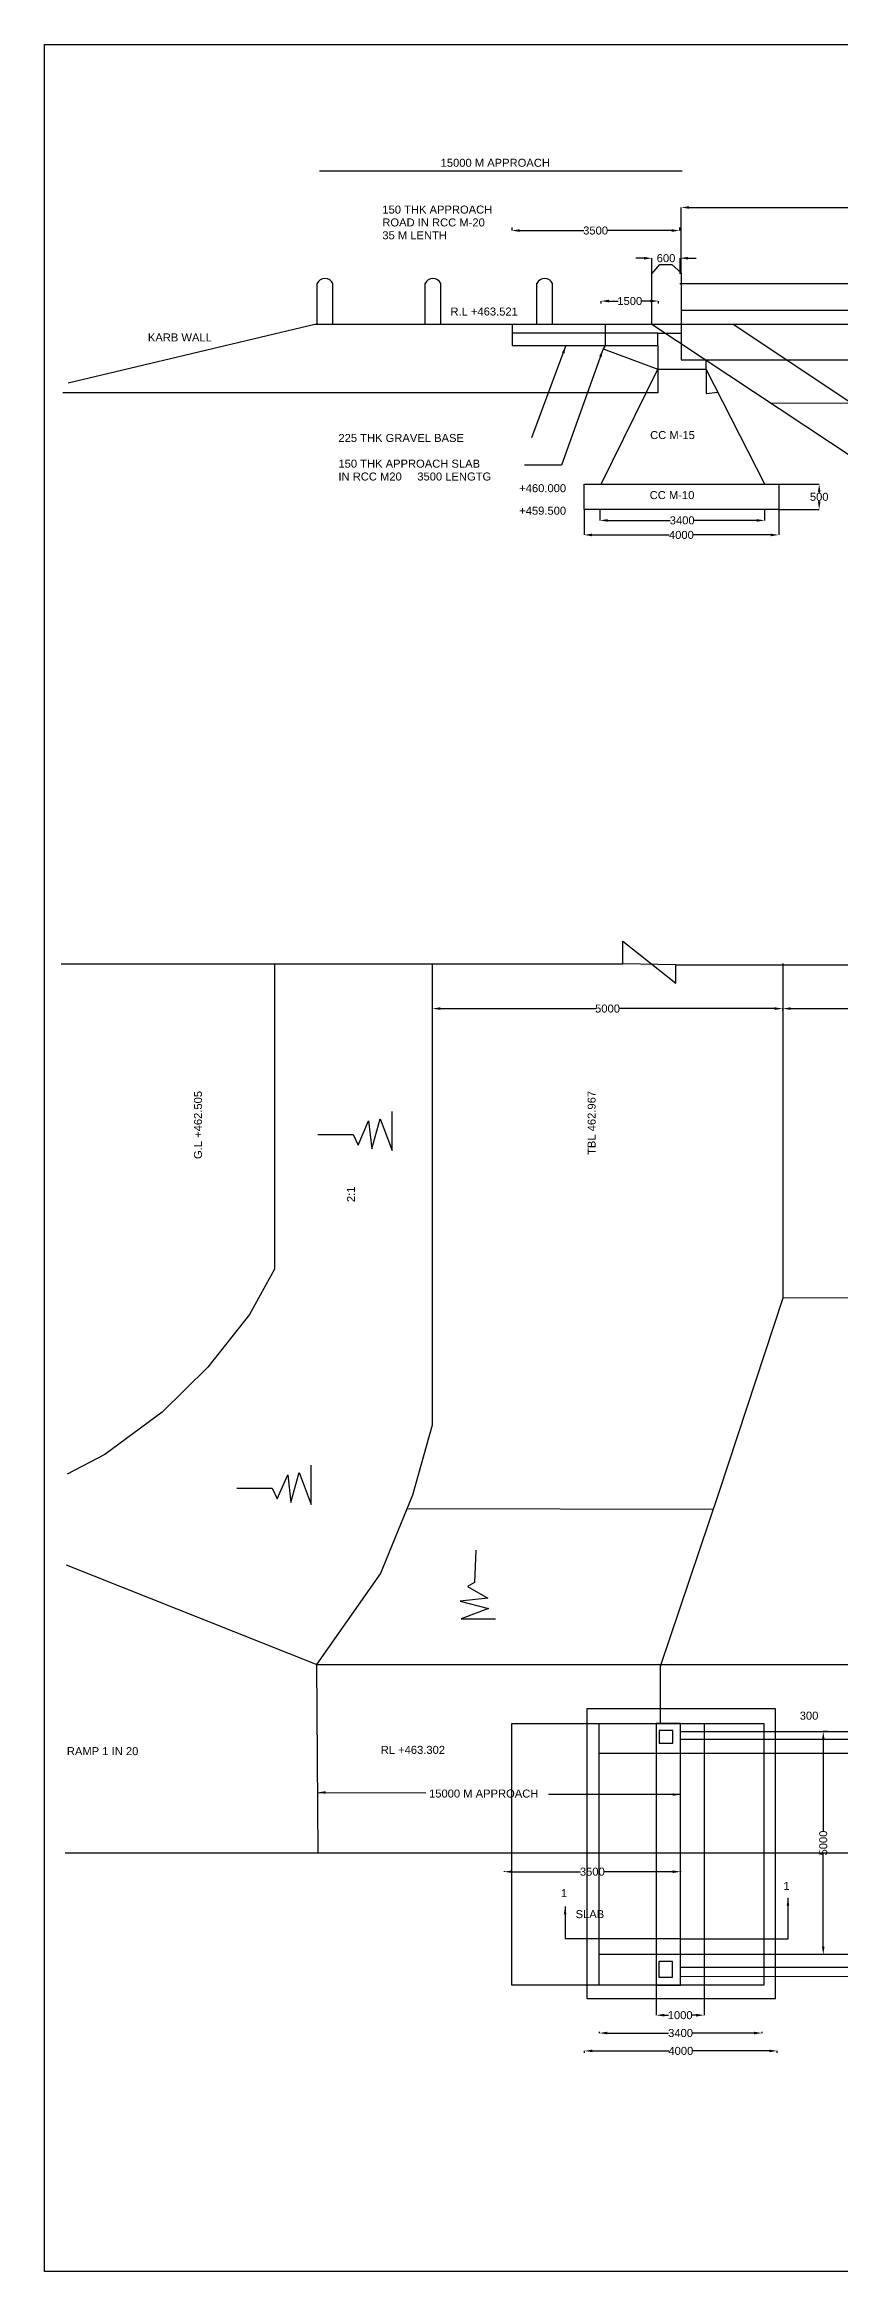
# Model space of a CAD drawing. Header units: inches. Extents: x -78138 to 96486, y -59190 to 52136.
# Drawn here: x -78138 to -38397, y -59190 to 52136 of the extents above; entities that cross this region are included whole.
import ezdxf

# ---------------------------------------------------------------- set-up
doc = ezdxf.new("R2010")
doc.units = ezdxf.units.IN
doc.header["$MEASUREMENT"] = 0
for name, color, linetype in [('DIM', 7, 'Continuous'), ('DRAWING', 7, 'Continuous'), ('TEXT', 7, 'Continuous')]:
    doc.layers.add(name, color=color, linetype=linetype)
doc.styles.get("Standard").update_dxf_attribs({"font": 'arial.ttf'})
doc.dimstyles.get("Standard").update_dxf_attribs({"dimtxt": 400, "dimasz": 400, "dimexe": 0.18, "dimexo": 0.0625, "dimgap": 0.09, "dimtad": 0, "dimtih": 1, "dimtoh": 1, "dimdec": 4, "dimzin": 0, "dimdsep": 46, "dimtxsty": 'Standard', "dimcen": 0.09, "dimadec": 0, "dimazin": 0, "dimtfac": 1, "dimtdec": 4, "dimtofl": 0, "dimtmove": 0, "dimatfit": 3, "dimfxl": 0, "dimtolj": 1, "dimtzin": 0, "dimarcsym": 0})

# ---------------------------------------------------------------- blocks, each defined once
blk = doc.blocks.new('*D1')
at = {"layer": 'Defpoints', "color": 0, "transparency": 16777216}
for p in [(-54784, 42984), (-46393, 42984), (-46393, 42837)]:
    blk.add_point(p, dxfattribs=at)
at = {"layer": 'DIM', "color": 0, "lineweight": -2, "transparency": 16777216}
for p, q in [((-54784, 42984), (-54784, 42837)), ((-54384, 42837), (-51185, 42837)), ((-46793, 42837), (-49992, 42837)), ((-46393, 42984), (-46393, 42837))]:
    blk.add_line(p, q, dxfattribs=at)
at = {"layer": 'DIM', "color": 0, "transparency": 16777216}
for points in [[(-54384, 42904), (-54384, 42770), (-54784, 42837)], [(-46793, 42904), (-46793, 42770), (-46393, 42837)]]:
    blk.add_solid(points, dxfattribs=at)
at = {"layer": 'DIM', "color": 0, "transparency": 16777216, "insert": (-50589, 42837), "char_height": 400, "attachment_point": 5}
blk.add_mtext('\\A1;3500', dxfattribs=at)
blk = doc.blocks.new('*D2')
at = {"layer": 'Defpoints', "color": 0, "transparency": 16777216}
for p in [(-46364, 41455), (-47770, 40668), (-46364, 40668)]:
    blk.add_point(p, dxfattribs=at)
at = {"layer": 'DIM', "color": 0, "lineweight": -2, "transparency": 16777216}
for p, q in [((-48170, 41455), (-48570, 41455)), ((-47770, 40668), (-47770, 41455)), ((-46364, 40668), (-46364, 41455)), ((-45964, 41455), (-45564, 41455))]:
    blk.add_line(p, q, dxfattribs=at)
at = {"layer": 'DIM', "color": 0, "transparency": 16777216}
for points in [[(-48170, 41522), (-48170, 41388), (-47770, 41455)], [(-45964, 41522), (-45964, 41388), (-46364, 41455)]]:
    blk.add_solid(points, dxfattribs=at)
at = {"layer": 'DIM', "color": 0, "transparency": 16777216, "insert": (-47067, 41455), "char_height": 400, "attachment_point": 5}
blk.add_mtext('\\A1;600', dxfattribs=at)
blk = doc.blocks.new('*D3')
at = {"layer": 'Defpoints', "color": 0, "transparency": 16777216}
for p in [(-50318, 39197), (-47444, 39313), (-47444, 39197)]:
    blk.add_point(p, dxfattribs=at)
at = {"layer": 'DIM', "color": 0, "lineweight": -2, "transparency": 16777216}
for p, q in [((-50318, 39197), (-50318, 39314)), ((-49918, 39313), (-49459, 39313)), ((-47844, 39313), (-48303, 39313)), ((-47444, 39197), (-47444, 39314))]:
    blk.add_line(p, q, dxfattribs=at)
at = {"layer": 'DIM', "color": 0, "transparency": 16777216}
for points in [[(-49918, 39380), (-49918, 39247), (-50318, 39313)], [(-47844, 39380), (-47844, 39247), (-47444, 39313)]]:
    blk.add_solid(points, dxfattribs=at)
at = {"layer": 'DIM', "color": 0, "transparency": 16777216, "insert": (-48881, 39313), "char_height": 400, "attachment_point": 5}
blk.add_mtext('\\A1;1500', dxfattribs=at)
blk = doc.blocks.new('*D8')
at = {"layer": 'Defpoints', "color": 0, "transparency": 16777216}
for p in [(-50379, 28891), (-42142, 28891), (-42142, 28347)]:
    blk.add_point(p, dxfattribs=at)
at = {"layer": 'DIM', "color": 0, "lineweight": -2, "transparency": 16777216}
for p, q in [((-50379, 28891), (-50379, 28346)), ((-49979, 28347), (-46857, 28347)), ((-42542, 28347), (-45664, 28347)), ((-42142, 28891), (-42142, 28346))]:
    blk.add_line(p, q, dxfattribs=at)
at = {"layer": 'DIM', "color": 0, "transparency": 16777216}
for points in [[(-49979, 28413), (-49979, 28280), (-50379, 28347)], [(-42542, 28413), (-42542, 28280), (-42142, 28347)]]:
    blk.add_solid(points, dxfattribs=at)
at = {"layer": 'DIM', "color": 0, "transparency": 16777216, "insert": (-46260, 28347), "char_height": 400, "attachment_point": 5}
blk.add_mtext('\\A1;3400', dxfattribs=at)
blk = doc.blocks.new('*D9')
at = {"layer": 'Defpoints', "color": 0, "transparency": 16777216}
for p in [(-51168, 28891), (-41431, 28891), (-51168, 27620)]:
    blk.add_point(p, dxfattribs=at)
at = {"layer": 'DIM', "color": 0, "lineweight": -2, "transparency": 16777216}
for p, q in [((-51168, 28891), (-51168, 27620)), ((-41431, 28891), (-41431, 27620)), ((-50768, 27620), (-46904, 27620)), ((-41831, 27620), (-45695, 27620))]:
    blk.add_line(p, q, dxfattribs=at)
at = {"layer": 'DIM', "color": 0, "transparency": 16777216}
for points in [[(-50768, 27687), (-50768, 27554), (-51168, 27620)], [(-41831, 27687), (-41831, 27554), (-41431, 27620)]]:
    blk.add_solid(points, dxfattribs=at)
at = {"layer": 'DIM', "color": 0, "transparency": 16777216, "insert": (-46300, 27620), "char_height": 400, "attachment_point": 5}
blk.add_mtext('\\A1;4000', dxfattribs=at)
blk = doc.blocks.new('*D19')
at = {"layer": 'Defpoints', "color": 0, "transparency": 16777216}
for p in [(-55163, -39186), (-46341, -39186), (-46341, -39206)]:
    blk.add_point(p, dxfattribs=at)
at = {"layer": 'DIM', "color": 0, "lineweight": -2, "transparency": 16777216}
for p, q in [((-55163, -39186), (-55163, -39206)), ((-54763, -39206), (-51348, -39206)), ((-46741, -39206), (-50155, -39206)), ((-46341, -39186), (-46341, -39206))]:
    blk.add_line(p, q, dxfattribs=at)
at = {"layer": 'DIM', "color": 0, "transparency": 16777216}
for points in [[(-54763, -39140), (-54763, -39273), (-55163, -39206)], [(-46741, -39140), (-46741, -39273), (-46341, -39206)]]:
    blk.add_solid(points, dxfattribs=at)
at = {"layer": 'DIM', "color": 0, "transparency": 16777216, "insert": (-50752, -39206), "char_height": 400, "attachment_point": 5}
blk.add_mtext('\\A1;3500', dxfattribs=at)
blk = doc.blocks.new('*D20')
at = {"layer": 'Defpoints', "color": 0, "transparency": 16777216}
for p in [(-38994, -32200), (-39206, -43346), (-39206, -43346)]:
    blk.add_point(p, dxfattribs=at)
at = {"layer": 'DIM', "color": 0, "lineweight": -2, "transparency": 16777216}
for p, q in [((-38994, -32200), (-39207, -32200)), ((-39206, -32600), (-39206, -37176)), ((-39206, -42946), (-39206, -38369)), ((-39206, -43346), (-39207, -43346))]:
    blk.add_line(p, q, dxfattribs=at)
at = {"layer": 'DIM', "color": 0, "transparency": 16777216}
for points in [[(-39273, -32600), (-39140, -32600), (-39206, -32200)], [(-39273, -42946), (-39140, -42946), (-39206, -43346)]]:
    blk.add_solid(points, dxfattribs=at)
at = {"layer": 'DIM', "color": 0, "transparency": 16777216, "insert": (-39206, -37773), "char_height": 400, "attachment_point": 5, "rotation": 90}
blk.add_mtext('\\A1;5000', dxfattribs=at)
blk = doc.blocks.new('*D21')
at = {"layer": 'Defpoints', "color": 0, "transparency": 16777216}
for p in [(-47559, -44884), (-45162, -44884), (-45162, -46379)]:
    blk.add_point(p, dxfattribs=at)
at = {"layer": 'DIM', "color": 0, "lineweight": -2, "transparency": 16777216}
for p, q in [((-47559, -44884), (-47559, -46379)), ((-45162, -44884), (-45162, -46379)), ((-47159, -46379), (-46939, -46379)), ((-45562, -46379), (-45783, -46379))]:
    blk.add_line(p, q, dxfattribs=at)
at = {"layer": 'DIM', "color": 0, "transparency": 16777216}
for points in [[(-47159, -46312), (-47159, -46445), (-47559, -46379)], [(-45562, -46312), (-45562, -46445), (-45162, -46379)]]:
    blk.add_solid(points, dxfattribs=at)
at = {"layer": 'DIM', "color": 0, "transparency": 16777216, "insert": (-46361, -46379), "char_height": 400, "attachment_point": 5}
blk.add_mtext('\\A1;1000', dxfattribs=at)
blk = doc.blocks.new('*D22')
at = {"layer": 'Defpoints', "color": 0, "transparency": 16777216}
for p in [(-50406, -47216), (-50406, -47272), (-42275, -47216)]:
    blk.add_point(p, dxfattribs=at)
at = {"layer": 'DIM', "color": 0, "lineweight": -2, "transparency": 16777216}
for p, q in [((-50406, -47216), (-50406, -47272)), ((-50006, -47272), (-46937, -47272)), ((-42675, -47272), (-45744, -47272)), ((-42275, -47216), (-42275, -47272))]:
    blk.add_line(p, q, dxfattribs=at)
at = {"layer": 'DIM', "color": 0, "transparency": 16777216}
for points in [[(-50006, -47205), (-50006, -47338), (-50406, -47272)], [(-42675, -47205), (-42675, -47338), (-42275, -47272)]]:
    blk.add_solid(points, dxfattribs=at)
at = {"layer": 'DIM', "color": 0, "transparency": 16777216, "insert": (-46341, -47272), "char_height": 400, "attachment_point": 5}
blk.add_mtext('\\A1;3400', dxfattribs=at)
blk = doc.blocks.new('*D23')
at = {"layer": 'Defpoints', "color": 0, "transparency": 16777216}
for p in [(-51146, -48165), (-51146, -48263), (-41507, -48263)]:
    blk.add_point(p, dxfattribs=at)
at = {"layer": 'DIM', "color": 0, "lineweight": -2, "transparency": 16777216}
for p, q in [((-51146, -48263), (-51146, -48165)), ((-50746, -48165), (-46931, -48165)), ((-41907, -48165), (-45722, -48165)), ((-41507, -48263), (-41507, -48165))]:
    blk.add_line(p, q, dxfattribs=at)
at = {"layer": 'DIM', "color": 0, "transparency": 16777216}
for points in [[(-50746, -48098), (-50746, -48232), (-51146, -48165)], [(-41907, -48098), (-41907, -48232), (-41507, -48165)]]:
    blk.add_solid(points, dxfattribs=at)
at = {"layer": 'DIM', "color": 0, "transparency": 16777216, "insert": (-46327, -48165), "char_height": 400, "attachment_point": 5}
blk.add_mtext('\\A1;4000', dxfattribs=at)
blk = doc.blocks.new('*D38')
at = {"layer": 'Defpoints', "color": 0, "transparency": 16777216}
for p in [(-19916, 43991), (-46312, 40728), (-19916, 40728)]:
    blk.add_point(p, dxfattribs=at)
at = {"layer": 'DIM', "color": 0, "lineweight": -2, "transparency": 16777216}
for p, q in [((-46312, 40728), (-46312, 43991)), ((-45912, 43991), (-33847, 43991)), ((-20316, 43991), (-32381, 43991)), ((-19916, 40728), (-19916, 43991))]:
    blk.add_line(p, q, dxfattribs=at)
at = {"layer": 'DIM', "color": 0, "transparency": 16777216}
for points in [[(-45912, 44058), (-45912, 43924), (-46312, 43991)], [(-20316, 44058), (-20316, 43924), (-19916, 43991)]]:
    blk.add_solid(points, dxfattribs=at)
at = {"layer": 'DIM', "color": 0, "transparency": 16777216, "insert": (-33114, 43991), "char_height": 400, "attachment_point": 5}
blk.add_mtext('\\A1;11000', dxfattribs=at)
blk = doc.blocks.new('*D41')
at = {"layer": 'Defpoints', "color": 0, "transparency": 16777216}
for p in [(-41431, 30160), (-41431, 28891), (-39410, 28891)]:
    blk.add_point(p, dxfattribs=at)
at = {"layer": 'DIM', "color": 0, "lineweight": -2, "transparency": 16777216}
for p, q in [((-41431, 30160), (-39410, 30160)), ((-39410, 29760), (-39410, 29730)), ((-39410, 29291), (-39410, 29321)), ((-41431, 28891), (-39410, 28891))]:
    blk.add_line(p, q, dxfattribs=at)
at = {"layer": 'DIM', "color": 0, "transparency": 16777216}
for points in [[(-39477, 29760), (-39344, 29760), (-39410, 30160)], [(-39477, 29291), (-39344, 29291), (-39410, 28891)]]:
    blk.add_solid(points, dxfattribs=at)
at = {"layer": 'DIM', "color": 0, "transparency": 16777216, "insert": (-39410, 29525), "char_height": 400, "attachment_point": 5}
blk.add_mtext('\\A1;500', dxfattribs=at)
blk = doc.blocks.new('*D42')
at = {"layer": 'Defpoints', "color": 0, "transparency": 16777216}
for p in [(-58748, 3844), (-41235, 3942), (-41235, 3844)]:
    blk.add_point(p, dxfattribs=at)
at = {"layer": 'DIM', "color": 0, "lineweight": -2, "transparency": 16777216}
for p, q in [((-58748, 3844), (-58748, 3943)), ((-58348, 3942), (-50588, 3942)), ((-41635, 3942), (-49395, 3942)), ((-41235, 3844), (-41235, 3943))]:
    blk.add_line(p, q, dxfattribs=at)
at = {"layer": 'DIM', "color": 0, "transparency": 16777216}
for points in [[(-58348, 4009), (-58348, 3876), (-58748, 3942)], [(-41635, 4009), (-41635, 3876), (-41235, 3942)]]:
    blk.add_solid(points, dxfattribs=at)
at = {"layer": 'DIM', "color": 0, "transparency": 16777216, "insert": (-49992, 3942), "char_height": 400, "attachment_point": 5}
blk.add_mtext('\\A1;5000', dxfattribs=at)
blk = doc.blocks.new('*D43')
at = {"layer": 'Defpoints', "color": 0, "transparency": 16777216}
for p in [(-41235, 3943), (-24721, 3943), (-24721, 3943)]:
    blk.add_point(p, dxfattribs=at)
at = {"layer": 'DIM', "color": 0, "lineweight": -2, "transparency": 16777216}
for p, q in [((-41235, 3943), (-41235, 3943)), ((-40835, 3943), (-33576, 3943)), ((-25121, 3943), (-32380, 3943)), ((-24721, 3943), (-24721, 3943))]:
    blk.add_line(p, q, dxfattribs=at)
at = {"layer": 'DIM', "color": 0, "transparency": 16777216}
for points in [[(-40835, 4009), (-40835, 3876), (-41235, 3943)], [(-25121, 4009), (-25121, 3876), (-24721, 3943)]]:
    blk.add_solid(points, dxfattribs=at)
at = {"layer": 'DIM', "color": 0, "transparency": 16777216, "insert": (-32978, 3943), "char_height": 400, "attachment_point": 5}
blk.add_mtext('\\A1;6000', dxfattribs=at)

msp = doc.modelspace()

# ---------------------------------------------------------------- linework, layer by layer
at = {"layer": 'DIM'}
msp.add_lwpolyline([(96116.94438, -59189.93795), (-78138.09425, -59189.93795), (-78138.09425, 52136.46224), (96116.94438, 52136.46224)], close=True, dxfattribs=at)
msp.add_lwpolyline([(-64393.38528, 45820.7786), (-46252.62787, 45820.7786)], dxfattribs=at)
at = {"layer": 'DRAWING'}
for points in [[(-76961.23408, 35224.54273), (-64619.43172, 38153.31391), (51098.6067, 38153.31391), (69481.23357, 34752.74672), (34580.53764, 34752.74672), (34086.23642, 35937.85137), (34086.23642, 37785.47239), (32850.07339, 37785.47239), (32850.07339, 40815.88819), (33295.81442, 41218.10866), (33922.92445, 41218.10866), (34319.15721, 40809.85748), (34319.15721, 38153.31391)], [(-64513.57642, 38153.31391), (-64513.57642, 40203.28873)], [(-63723.558, 38153.31391), (-63723.558, 40188.94125)], [(-59116.75594, 38153.31391), (-59116.75594, 40203.28873)], [(-58326.73752, 38153.31391), (-58326.73752, 40188.94125)], [(-53525.45554, 38153.31391), (-53525.45554, 40203.28873)], [(-52735.43712, 38153.31391), (-52735.43712, 40188.94125)], [(-47769.80327, 38153.31391), (-47769.80327, 40668.23697), (-47384.11548, 41138.27846), (-46782.19305, 41138.27846), (-46312.40041, 40727.67419), (-46312.40041, 36374.45602), (32856.27651, 36374.45602), (32850.07339, 37785.47239)], [(-46369.04922, 40185.60223), (32839.65726, 40185.60223)], [(-54762.04991, 38153.31391), (-54762.04991, 37084.74829), (-47484.31144, 37084.74829), (-47484.31144, 37713.101), (-54762.04991, 37713.101)], [(-50103.12166, 38153.31391), (-50103.12166, 37084.74829), (-49965.40515, 37084.74829)], [(-47769.80327, 38153.31391), (-28632.66704, 25479.41518), (15162.50978, 25479.41518), (34319.15721, 38153.31391)], [(32850.07339, 38838.58622), (-46312.40041, 38838.58622)], [(-24715.84617, 25479.41518), (-43729.25015, 38153.31391)], [(-47484.31144, 37084.74829), (-47484.31144, 34720.08283), (-77215.25048, 34720.08283)], [(-50103.12166, 37084.74829), (-50209.74567, 36918.57554), (-47484.31144, 35902.41556), (-45063.56563, 35902.41556), (-45063.56563, 36374.45602)], [(-47484.31144, 37713.101), (-46312.40041, 37713.101)], [(-50312.4905, 30160.02518), (-47484.31144, 35902.41556)], [(-42122.28967, 30160.02518), (-45063.56563, 35902.41556)], [(-45063.56563, 35902.41556), (-45063.56563, 34699.0608), (-44477.27385, 34757.77074)], [(-77302.2615, 6187.55832), (-49234.89189, 6187.55832), (-49234.89189, 7318.73333), (-46568.96425, 5206.38675), (-46568.96425, 6126.25227), (-9612.55955, 6126.25227), (-9612.55955, 7693.95474), (-5045.37849, 4800.13729), (-5045.37849, 6178.95604), (26463.8846, 6178.95604), (26463.8846, 7640.8291), (31117.38626, 4813.32709), (31117.38626, 6141.39621), (61852.09355, 6141.39621)], [(-77055.45468, -23857.1998), (-64529.04046, -28854.43137), (-28639.06662, -28854.43137), (-26397.70254, -18523.03927), (-24720.97166, -10510.92115), (-24720.97166, 6203.84573)], [(-66648.90869, 6190.22245), (-66648.90869, -9089.71076), (-67896.40746, -11345.82435), (-69971.22811, -13980.12061), (-72256.19842, -16225.79152), (-75124.51737, -18348.55264), (-77015.00019, -19338.30648)], [(-64465.01837, -38259.09393), (-64529.04046, -28854.43137), (-61345.75007, -24313.76714), (-59730.92162, -20360.77439), (-58748.28244, -16868.40379), (-58748.28244, 6187.55832)], [(-46568.96425, 6126.25227), (-49234.89189, 6187.55832)], [(-41234.76509, 6195.69346), (-41234.76509, -10539.30131), (-44422.32329, -20247.74643), (-47356.80037, -28947.56858), (-47356.80037, -31741.16836), (-47356.80037, -31741.16836)], [(-64475.61742, -2346.39457), (-62712.57093, -2346.39457), (-62454.50737, -2886.85824), (-61933.77222, -1676.25169), (-61777.09116, -3066.37805), (-61362.34583, -1565.77818), (-60760.37572, -3159.07308), (-60760.37572, -1200.27931)], [(27775.92207, -10518.691), (-24720.97166, -10518.691), (-41234.76509, -10539.30131)], [(-68521.46118, -20031.28712), (-66758.41468, -20031.28712), (-66500.35113, -20571.75079), (-65979.61598, -19361.14424), (-65822.93492, -20751.2706), (-65408.18958, -19250.67074), (-64806.21947, -20843.96564), (-64806.21947, -18885.17186)], [(-60010.02243, -21043.99462), (-44702.30233, -21077.79817)], [(-56580.11525, -23137.07415), (-56645.68545, -24746.40171), (-56992.26971, -24942.88932), (-55971.95909, -25537.30787), (-57358.29684, -25677.65637), (-55943.85747, -26042.5619), (-57311.46128, -26566.52925), (-55597.27321, -26566.52925)], [(-46340.92838, -32199.51372), (32803.41222, -32199.51372)], [(-50403.62271, -33273.33014), (36866.10655, -33273.33014)], [(32803.41222, -32591.14992), (-46340.92838, -32591.14992)], [(-77099.30078, -38259.09393), (72793.30769, -38259.09393)], [(36866.10655, -43346.06306), (-50403.62271, -43346.06306)], [(-46340.92838, -43970.78109), (32803.41222, -43970.78109)], [(32803.41222, -44368.86784), (-46340.92838, -44459.49035)]]:
    msp.add_lwpolyline(points, dxfattribs=at)
at = {"layer": 'DRAWING', "ltscale": 10}
msp.add_lwpolyline([(-41804.45866, 34202.66149), (-11023.26353, 34298.06939), (28449.23969, 34269.81914)], dxfattribs=at)
at = {"layer": 'DRAWING'}
for points in [[(-51167.76595, 30160.02518), (-41431.37819, 30160.02518), (-41431.37819, 28890.83242), (-51167.76595, 28890.83242)], [(-51032.47588, -45538.63589), (-41600.94524, -45538.63589), (-41600.94524, -31062.10113), (-51032.47588, -31062.10113)], [(-54771.27523, -31803.51343), (-42170.71605, -31803.51343), (-42170.71605, -44884.10583), (-54771.27523, -44884.10583)], [(-50403.62271, -31803.51343), (-45161.97931, -31803.51343), (-45161.97931, -44884.10583), (-50403.62271, -44884.10583)], [(-47559.48065, -44884.10583), (-46340.92838, -44884.10583), (-46340.92838, -31803.51343), (-47559.48065, -31803.51343)], [(-47407.47667, -32785.79742), (-46731.93955, -32785.79742), (-46731.93955, -32148.09908), (-47407.47667, -32148.09908)], [(-47434.17467, -44479.62337), (-46752.18957, -44479.62337), (-46752.18957, -43701.09256), (-47434.17467, -43701.09256)]]:
    msp.add_lwpolyline(points, close=True, dxfattribs=at)
for centre in [(-64118.56721, 40014.58302), (-58721.74673, 40014.58302), (-53130.44633, 40014.58302)]:
    msp.add_arc(centre, 431.77896, 23.8168041584, 156.1831958416, dxfattribs=at)

# ---------------------------------------------------------------- texts
at = {"layer": 'TEXT'}
for s, p in [('15000 M APPROACH ', (-58335.91687, 46025.96556)), ('150 THK APPROACH ', (-61249.77921, 43686.03109)), ('ROAD IN RCC M-20', (-61249.77921, 43043.46628)), ('35 M LENTH', (-61249.77921, 42400.90148)), ('R.L +463.521', (-57846.48035, 38588.56241)), ('KARB WALL ', (-72971.58075, 37294.80811)), ('225 THK GRAVEL BASE ', (-63445.23019, 32269.4288)), ('CC M-15', (-47861.41593, 32413.32)), ('150 THK APPROACH SLAB', (-63445.23019, 30984.29919)), ('IN RCC M20     3500 LENGTG', (-63445.23019, 30341.73438)), ('+460.000', (-54408.01763, 29758.79295)), ('+459.500', (-54408.01763, 28632.1164)), ('CC M-10', (-47883.81853, 29413.4886)), ('300', (-40384.04124, -31605.42079)), ('RAMP 1 IN 20', (-77021.09371, -33379.14765)), ('RL +463.302', (-61331.6505, -33314.28324)), ('15000 M APPROACH ', (-58915.14119, -35499.73035)), ('1', (-41200.59416, -40117.98542)), ('1', (-52324.56171, -40478.35507)), ('SLAB', (-51588.48593, -41525.66742))]:
    msp.add_text(s, height=400, dxfattribs=at).set_placement(p)
for s, p in [('G.L +462.505', (-70267.29004, -3576.89282)), ('TBL 462.967', (-50587.37403, -3374.17162)), ('2:1', (-62621.03869, -5731.88295))]:
    msp.add_text(s, height=400, rotation=90, dxfattribs=at).set_placement(p)

# ---------------------------------------------------------------- dimensions: what is measured, and where the dimension line sits
at = {"layer": 'DIM'}
for base, p1, p2, text, picture, middle in [((-19915.5557, 43991.16285), (-46312.40041, 40727.67419), (-19915.5557, 40727.67419), '11000', '*D38', (-33113.97805, 43991.16285)), ((-46393.12147, 42837.03109), (-54784.21816, 42984.07677), (-46393.12147, 42984.07677), '3500', '*D1', (-50588.66982, 42837.03109)), ((-46364.34923, 41454.98388), (-47769.80327, 40668.23697), (-46364.34923, 40668.23697), '600', '*D2', (-47067.07625, 41454.98388)), ((-47443.65125, 39313.44937), (-50318.32208, 39196.79776), (-47443.65125, 39196.79776), '1500', '*D3', (-48880.98666, 39313.44937)), ((-51167.76595, 27620.31166), (-41431.37819, 28890.83242), (-51167.76595, 28890.83242), '4000', '*D9', (-46299.57207, 27620.31166)), ((-42141.73966, 28346.6392), (-50378.72978, 28890.83242), (-42141.73966, 28890.83242), '3400', '*D8', (-46260.23472, 28346.6392)), ((-41234.76509, 3942.46546), (-58748.28244, 3844.39029), (-41234.76509, 3844.39029), '5000', '*D42', (-49991.52376, 3942.46546)), ((-24720.97166, 3942.64546), (-41234.76509, 3942.64546), (-24720.97166, 3942.64546), '6000', '*D43', (-32977.86838, 3942.64546)), ((-46340.92838, -39206.28028), (-55162.58179, -39186.0489), (-46340.92838, -39186.0489), '3500', '*D19', (-50751.75508, -39206.28028)), ((-45161.97931, -46378.75506), (-47559.48065, -44884.10583), (-45161.97931, -44884.10583), '1000', '*D21', (-46360.72998, -46378.75506)), ((-50405.79292, -47271.82782), (-42275.22252, -47216.01078), (-50405.79292, -47216.01078), '3400', '*D22', (-46340.50772, -47271.82782)), ((-51146.20555, -48164.90029), (-41506.86984, -48262.58034), (-51146.20555, -48262.58034), '4000', '*D23', (-46326.5377, -48164.90029))]:
    dim = msp.add_linear_dim(base=base, p1=p1, p2=p2, text=text, dimstyle='Standard', dxfattribs=at)
    dim.commit()
    dim.dimension.update_dxf_attribs({"geometry": picture, "text_midpoint": middle})
dim = msp.add_linear_dim(base=(-39410.3063, 28890.83242), p1=(-41431.37819, 30160.02518), p2=(-41431.37819, 28890.83242), angle=90, text='500', dimstyle='Standard', dxfattribs=at)
dim.commit()
dim.dimension.update_dxf_attribs({"geometry": '*D41', "text_midpoint": (-39410.3063, 29525.4288)})
dim = msp.add_linear_dim(base=(-39206.37713, -43346.06306), p1=(-38994.06011, -32199.51372), p2=(-39206.37713, -43346.06306), angle=90, text='5000', dimstyle='Standard', dxfattribs=at)
dim.commit()
dim.dimension.update_dxf_attribs({"geometry": '*D20', "text_midpoint": (-39206.37713, -37772.78839), "text_rotation": 90})

# ---------------------------------------------------------------- leaders
for points in [[(-50209.74567, 36918.57554), (-52291.59226, 31101.42455), (-54146.83436, 31101.42455)], [(-52072.27635, 37084.74829), (-53794.69469, 32467.47479)], [(-64485.53281, -35245.58153), (-59072.37229, -35254.98611)], [(-46340.92838, -35348.72787), (-52936.33934, -35348.72787)]]:
    msp.add_leader(points, dimstyle='Standard', override={"dimgap": 0.09, "dimtad": 0}, dxfattribs=at)
at = {"layer": 'DRAWING'}
for points in [[(-52115.56442, -40942.65803), (-52115.56442, -42538.12671), (-46340.92838, -42538.12671)], [(-40972.2266, -40510.94294), (-40972.2266, -42575.6671), (-46340.92838, -42575.6671)]]:
    msp.add_leader(points, dimstyle='Standard', override={"dimgap": 0.09, "dimtad": 0}, dxfattribs=at)

doc.saveas('drawing.dxf')
